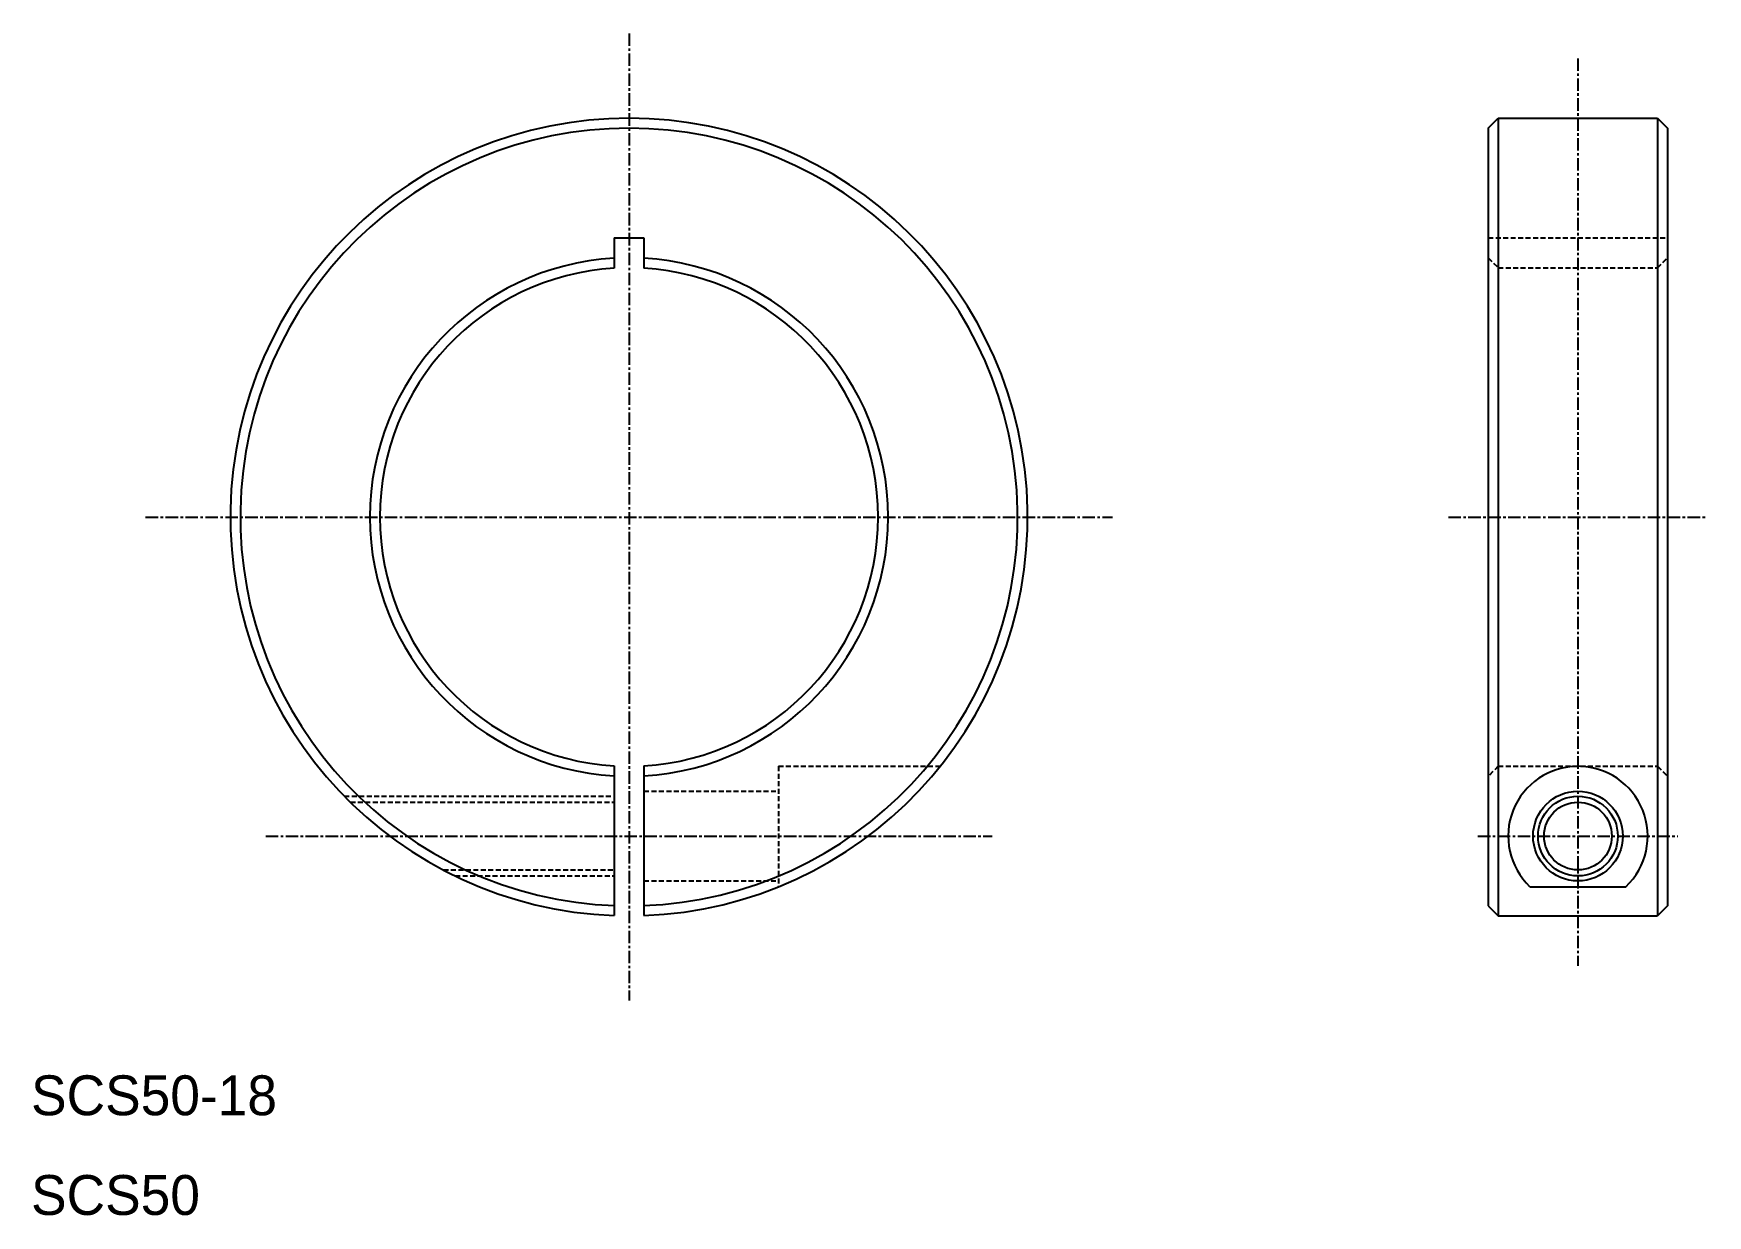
# Model space of a CAD drawing. Extents: x 10 to 178, y 10 to 128.
import ezdxf

# ---------------------------------------------------------------- set-up
doc = ezdxf.new("R2010")
doc.units = 0
doc.linetypes.add('CENTER', pattern=[2, 1.25, -0.25, 0.25, -0.25])
doc.linetypes.add('DASHED', pattern=[0.75, 0.5, -0.25])
doc.layers.get('0').update_dxf_attribs({"linetype": 'CONTINUOUS'})
doc.layers.add('CENTER', color=1, linetype='CENTER')

msp = doc.modelspace()

# ---------------------------------------------------------------- linework, layer by layer
at = {"color": 7, "linetype": 'CONTINUOUS'}
for p, q in [((156.22, 119), (157.22, 120)), ((157.22, 120), (157.22, 40)), ((157.22, 120), (173.22, 120)), ((173.22, 120), (173.22, 40)), ((173.22, 120), (174.22, 119)), ((156.22, 119), (156.22, 41)), ((174.22, 119), (174.22, 41)), ((68.5, 108), (71.5, 108)), ((68.5, 108), (68.5, 104.95)), ((71.5, 108), (71.5, 104.95)), ((68.5, 55.05), (68.5, 40.03)), ((71.5, 55.05), (71.5, 40.03)), ((160.41, 42.92), (170.04, 42.92)), ((156.22, 41), (157.22, 40)), ((174.22, 41), (173.22, 40)), ((157.22, 40), (173.22, 40))]:
    msp.add_line(p, q, dxfattribs=at)
at = {"color": 3, "linetype": 'DASHED'}
for p, q in [((156.22, 108), (174.22, 108)), ((156.22, 106), (157.22, 105)), ((173.22, 105), (174.22, 106)), ((157.22, 105), (173.22, 105)), ((85, 55), (85, 42.92)), ((85, 55), (101.22, 55)), ((157.22, 55), (156.22, 54)), ((157.22, 55), (173.22, 55)), ((173.22, 55), (174.22, 54)), ((71.5, 52.5), (85, 52.5)), ((41.43, 52), (68.5, 52)), ((42.04, 51.4), (68.5, 51.4)), ((51.38, 44.6), (68.5, 44.6)), ((52.56, 44), (68.5, 44)), ((71.5, 43.5), (85, 43.5))]:
    msp.add_line(p, q, dxfattribs=at)
at = {"color": 7, "linetype": 'CONTINUOUS'}
for radius in [4.5, 3.4]:
    msp.add_circle((165.22, 48), radius, dxfattribs=at)
at = {"color": 3, "linetype": 'CONTINUOUS'}
msp.add_circle((165.22, 48), 4, dxfattribs=at)
at = {"color": 7, "linetype": 'CONTINUOUS'}
for centre, radius, start, end in [((70, 80), 40, 272.1491, 267.8509), ((70, 80), 39, 272.0714, 267.9286), ((70, 80), 26, 93.3074, 266.6926), ((70, 80), 26, 273.3074, 86.6926), ((70, 80), 25, 93.4398, 266.5602), ((70, 80), 25, 273.4398, 86.5602), ((165.22, 48), 7, 313.4599, 226.5401)]:
    msp.add_arc(centre, radius, start, end, dxfattribs=at)
at = {"layer": 'CENTER', "color": 1, "linetype": 'CENTER'}
for p, q in [((70, 128.5), (70, 31.5)), ((165.22, 126), (165.22, 35)), ((21.5, 80), (118.5, 80)), ((152.22, 80), (178.22, 80)), ((33.55, 48), (106.45, 48)), ((155.18, 48), (175.23, 48))]:
    msp.add_line(p, q, dxfattribs=at)

# ---------------------------------------------------------------- texts
at = {"color": 7, "linetype": 'CONTINUOUS'}
for s, p in [('SCS50-18', (10, 20)), ('SCS50', (10, 10))]:
    msp.add_text(s, height=4, dxfattribs=at).set_placement(p)

doc.saveas('drawing.dxf')
